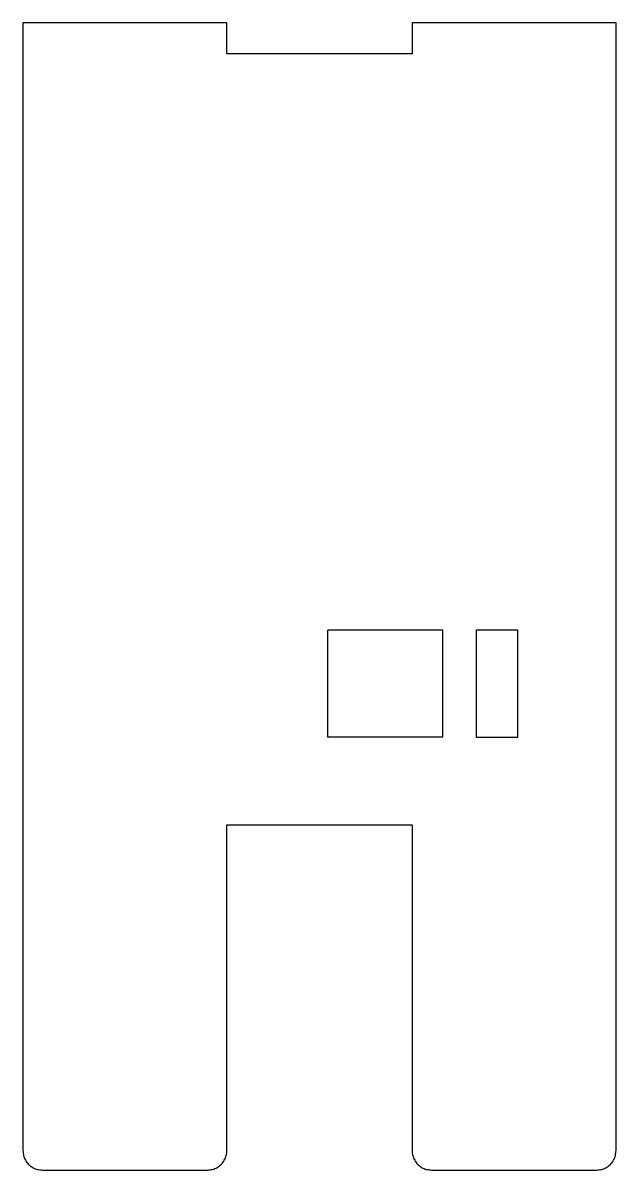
# Model space of a CAD drawing. Extents: x 0 to 210, y 0 to 406.
import ezdxf

# ---------------------------------------------------------------- set-up
doc = ezdxf.new("R2010")
doc.units = 0
doc.layers.get('0').update_dxf_attribs({"linetype": 'CONTINUOUS'})

msp = doc.modelspace()

# ---------------------------------------------------------------- linework, layer by layer
at = {"color": 7}
for points in [[(72.22245, 406.026851), (0, 406.026851)], [(0, 406.026851), (0, 6.882425)], [(72.22245, 395.101001), (72.22245, 406.026851)], [(137.77755, 406.026851), (137.77755, 395.101001)], [(210, 406.026851), (137.77755, 406.026851)], [(210, 6.882425), (210, 406.026851)], [(137.77755, 395.101001), (72.22245, 395.101001)], [(107.882015, 191.100463), (107.882015, 153.247124)], [(107.922164, 153.287274), (148.636363, 153.287274), (148.636363, 191.060314), (107.922164, 191.060314)], [(175.266188, 153.247124), (175.266188, 191.100463), (160.522065, 191.100463), (160.522065, 153.247124), (175.266188, 153.247124)], [(72.22245, 122.167435), (137.77755, 122.167435)], [(72.22245, 6.882425), (72.22245, 122.167435)], [(137.77755, 122.167435), (137.77755, 6.882425)], [(6.882425, 0), (65.340025, 0)], [(144.659975, 0), (203.117575, 0)]]:
    msp.add_lwpolyline(points, dxfattribs=at)
for points in [[(0, 6.882425), (0.04588, 6.280122), (0.13726, 5.080499), (0.8594, 3.402281), (1.958064, 1.958064), (3.402281, 0.8594), (5.080499, 0.13726), (6.280122, 0.04588), (6.882425, 0)], [(65.340025, 0), (65.942328, 0.04588), (67.14195, 0.13726), (68.820169, 0.8594), (70.264385, 1.958064), (71.36305, 3.402281), (72.08519, 5.080499), (72.17657, 6.280122), (72.22245, 6.882425)], [(137.77755, 6.882425), (137.82343, 6.280122), (137.91481, 5.080499), (138.63695, 3.402281), (139.735615, 1.958064), (141.179831, 0.8594), (142.85805, 0.13726), (144.057672, 0.04588), (144.659975, 0)], [(203.117575, 0), (203.719878, 0.04588), (204.9195, 0.13726), (206.597719, 0.8594), (208.041936, 1.958064), (209.1406, 3.402281), (209.86274, 5.080499), (209.95412, 6.280122), (210, 6.882425)]]:
    msp.add_open_spline(points, degree=3, knots=[0, 0, 0, 0, 1.801646, 3.588383, 5.390029, 7.191675, 8.978412, 10.780058, 10.780058, 10.780058, 10.780058], dxfattribs=at)

doc.saveas('drawing.dxf')
